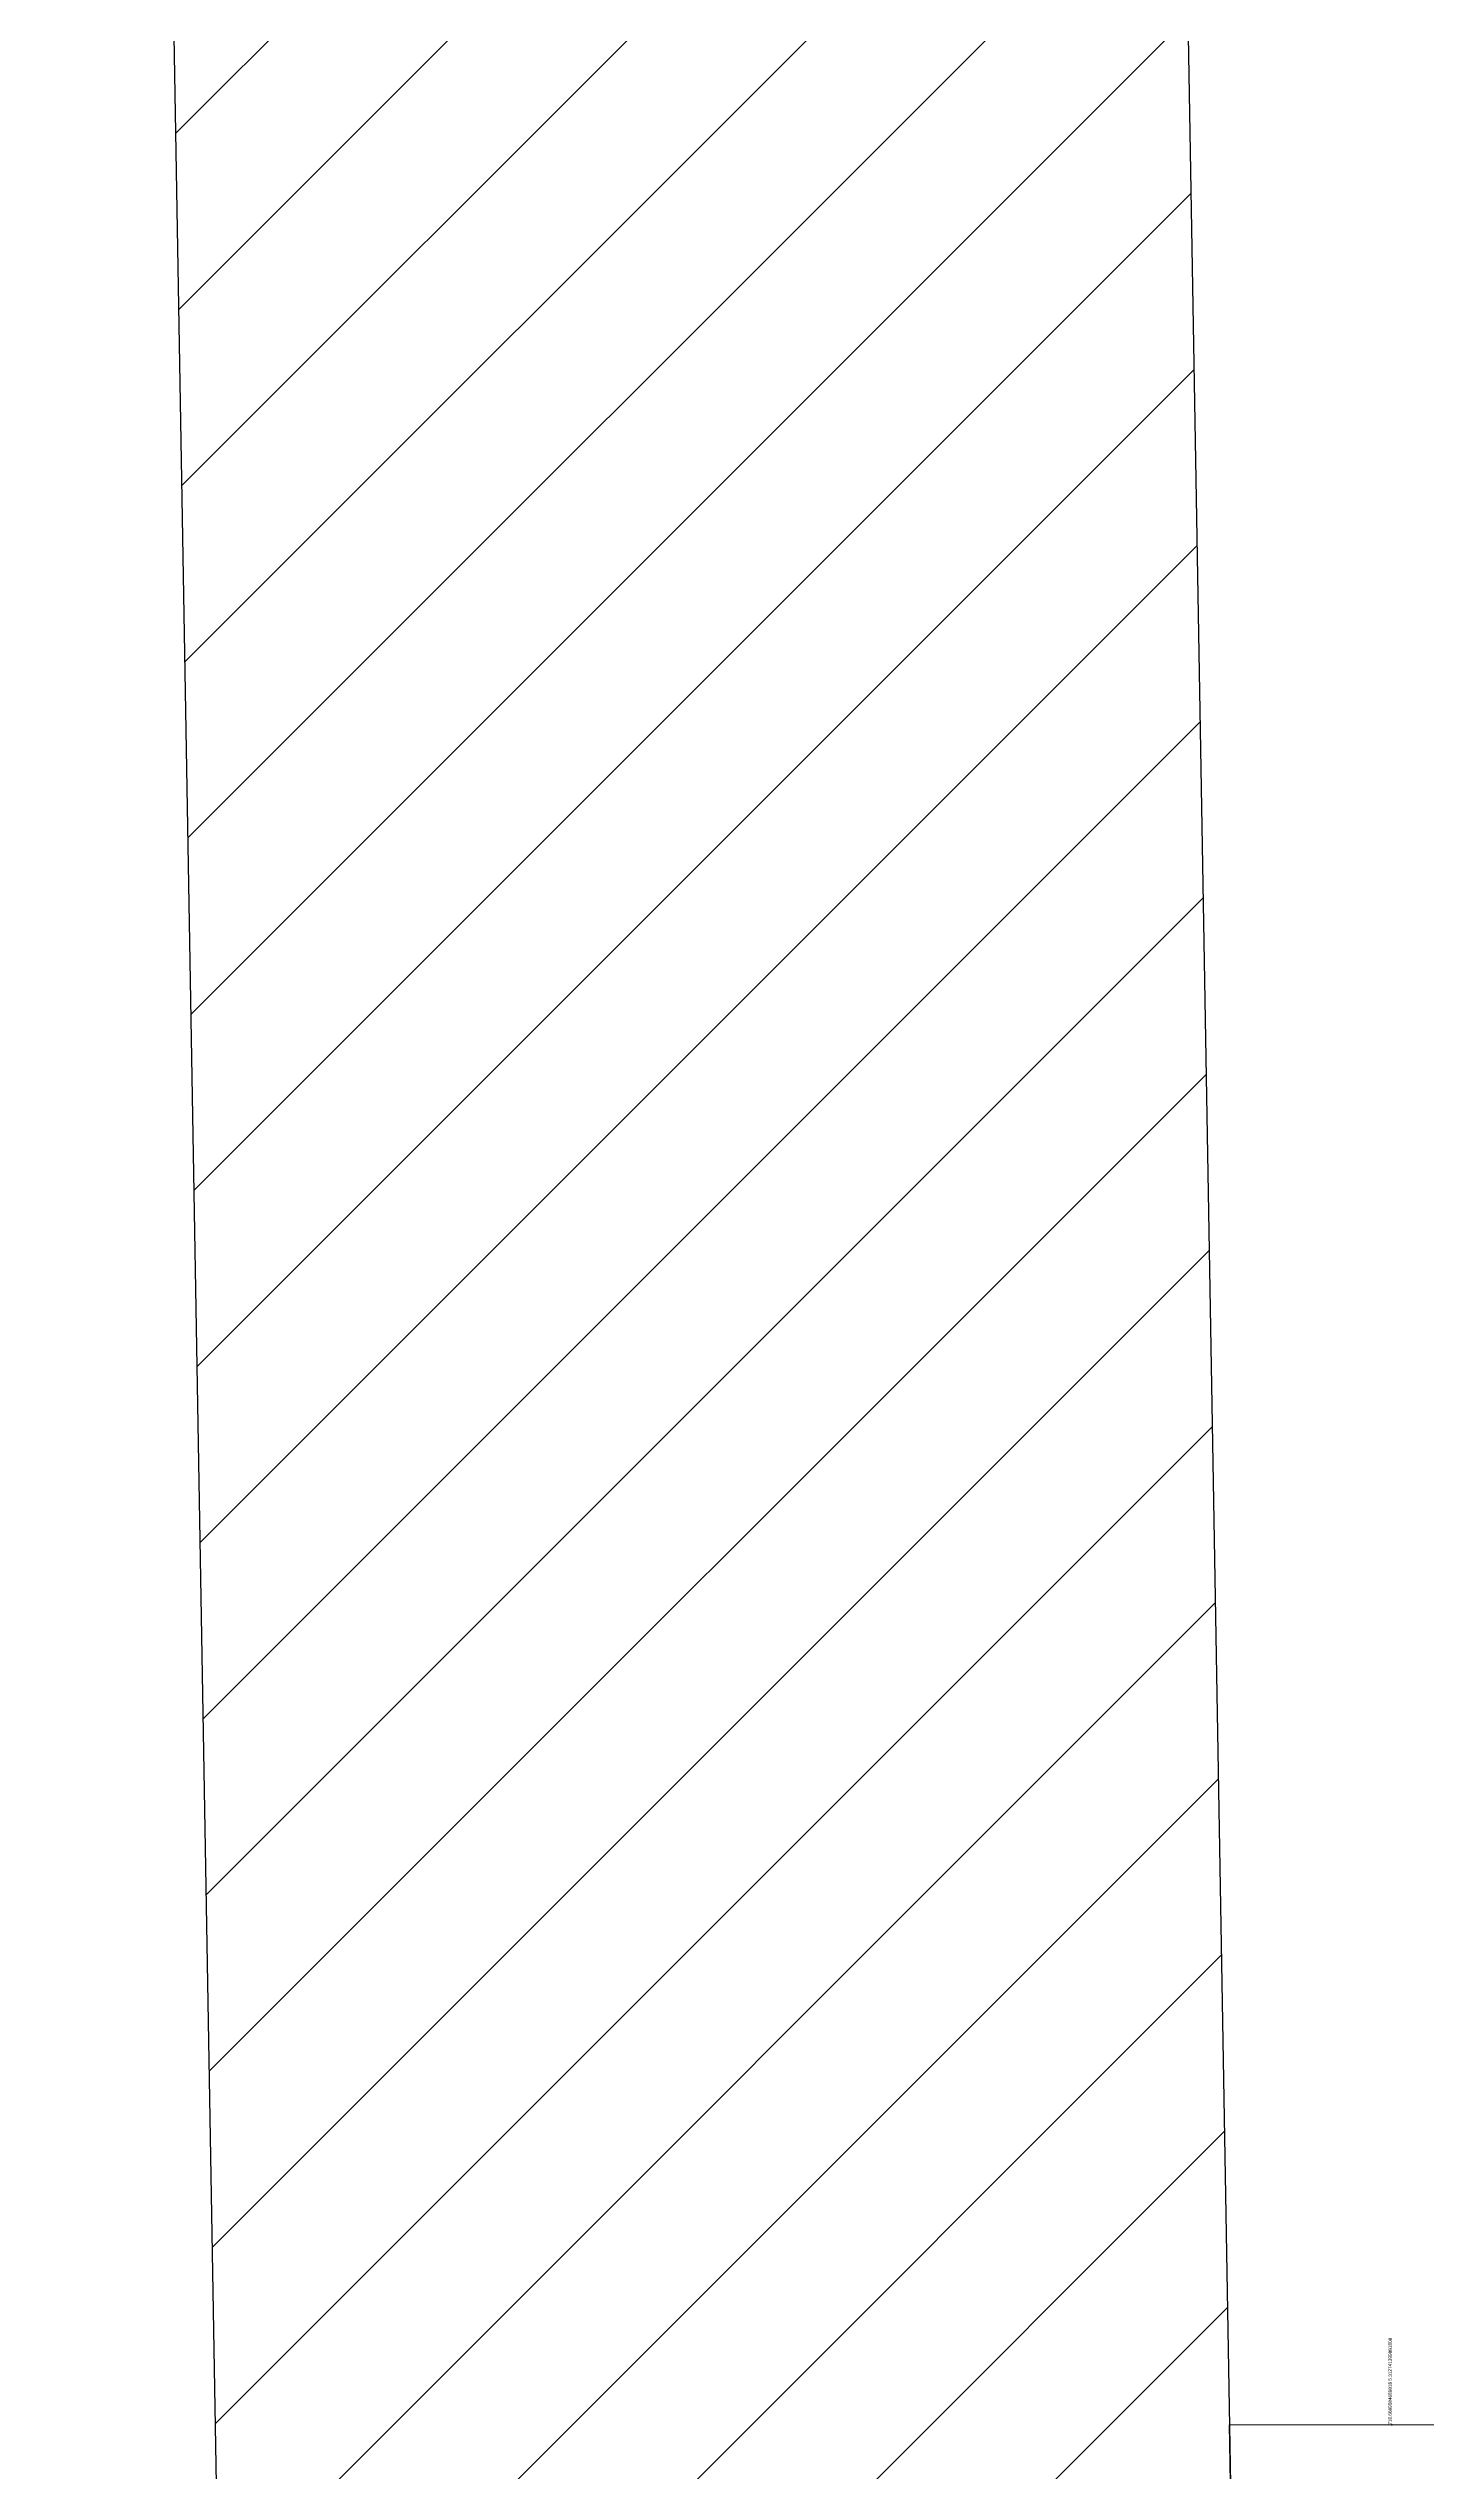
# Model space of a CAD drawing. Header units: millimetres. Extents: x 45 to 25350, y 77 to 5059.
# Drawn here: x 21691.3 to 21732, y 4338.6 to 4410.3 of the extents above; entities that cross this region are included whole.
import ezdxf

# ---------------------------------------------------------------- set-up
doc = ezdxf.new("R2010")
doc.units = ezdxf.units.MM
doc.header["$LTSCALE"] = 5
doc.layers.add('200-InsPoint-3D', color=3, linetype='Continuous', plot=False)
doc.layers.add('HG-034 Soğuk Oda', color=1, linetype='Continuous')

# ---------------------------------------------------------------- blocks, each defined once
blk = doc.blocks.new('BLS1216')
at = {"layer": '200-InsPoint-3D'}
blk.add_point((0, 0), dxfattribs=at)
blk.add_point((0, 0), dxfattribs=at)
blk.add_point((0, 0), dxfattribs=at)
blk.add_point((0, 0), dxfattribs=at)
blk.add_point((0, 0), dxfattribs=at)
blk.add_point((0, 0), dxfattribs=at)
blk.add_point((0, 0), dxfattribs=at)
blk.add_point((0, 0), dxfattribs=at)
blk.add_point((0, 0), dxfattribs=at)
blk.add_point((0, 0), dxfattribs=at)
blk.add_point((0, 0), dxfattribs=at)
blk.add_point((0, 0), dxfattribs=at)
blk.add_point((0, 0), dxfattribs=at)
blk.add_point((0, 0), dxfattribs=at)
blk.add_point((0, 0), dxfattribs=at)
blk.add_point((0, 0), dxfattribs=at)
blk.add_point((0, 0), dxfattribs=at)
blk.add_point((0, 0), dxfattribs=at)
blk.add_point((0, 0), dxfattribs=at)
blk.add_point((0, 0), dxfattribs=at)
blk.add_point((0, 0), dxfattribs=at)
blk.add_point((0, 0), dxfattribs=at)
blk.add_point((0, 0), dxfattribs=at)
blk.add_point((0, 0), dxfattribs=at)
blk.add_point((0, 0), dxfattribs=at)
blk.add_attdef('DISTANG', (0, 0), '', height=1, dxfattribs=at)

msp = doc.modelspace()

# ---------------------------------------------------------------- hatches: boundary and pattern name
at = {"ltscale": 0.5}
h = msp.add_hatch(dxfattribs=at)
h.set_pattern_fill('ANSI31', color=251, scale=30)
h.set_pattern_definition([(45, (24280.266, 18410.9967), (-2.6516504, 2.6516504), [])])
h.paths.add_polyline_path([(21763.422, 4094.474), (22023.384, 4098.963), (22023.021, 4119.96), (21730.1, 4114.902), (21721.79, 4595.08, -0.130845), (22999.271, 4233.912, -0.490921), (22999.351, 4233.948, -0.006684), (23000.203, 4268.186, 0.132238), (21691.262, 4625.367), (21711.964, 3429.136), (22159.106, 3170.979), (22174.106, 3196.96), (22030.234, 3280.024), (22097.77, 3397), (22270.975, 3297), (22270.985, 3297.017), (22281.975, 3316.053), (22090.583, 3426.553), (22020.057, 3425.335), (21775.094, 3421.105, -0.000011), (21771.021, 3655.54), (22030.982, 3660.029), (22030.618, 3681.026), (21770.657, 3676.536, -0.000019)])

# ---------------------------------------------------------------- linework, layer by layer
msp.add_line((21721.79, 4595.08), (21730.1, 4114.902), dxfattribs=at)
msp.add_lwpolyline([(22159.136, 3170.962), (21711.964, 3429.136), (21691.262, 4625.367)], dxfattribs=at)
for radius, start, end in [(2609.92, 59.67084, 89.802813), (2579.92, 59.302306, 89.122494)]:
    msp.add_arc((21682.279, 2015.463), radius, start, end, dxfattribs=at)
at = {"layer": 'HG-034 Soğuk Oda'}
msp.add_lwpolyline([(21726.205, 4339.941), (21953.057, 4339.96), (21952.999, 4119.96), (21730.012, 4120.018), (21726.205, 4339.941)], dxfattribs=at)

# ---------------------------------------------------------------- block references
at = {"xscale": 0.09999999999999432, "yscale": 0.09999999999999432, "zscale": 0.1, "rotation": 90}
msp.add_blockref('BLS1216', (21731.01, 4339.942), dxfattribs=at).add_auto_attribs({'DISTANG': '718.6689084689818^I5.312741399881808'})

doc.saveas('drawing.dxf')
